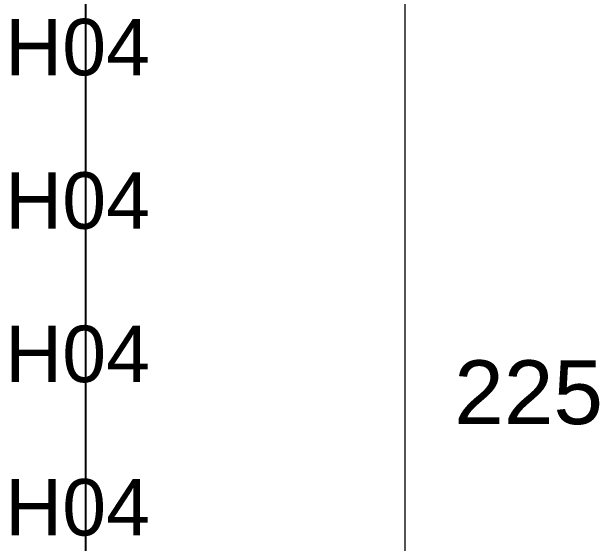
# Paper-space layout '01_三视图' of a CAD drawing. Header units: millimetres. Extents: x 8 to 451, y 8 to 289.
# Drawn here: x 169.23 to 193.16, y 185.15 to 206.8 of the extents above; entities that cross this region are included whole.
import ezdxf

# ---------------------------------------------------------------- set-up
doc = ezdxf.new("R2010")
doc.units = ezdxf.units.MM
doc.linetypes.add('WP_HIDDEN', pattern=[2.3, 1.5, -0.8])
for name, color, linetype, lineweight in [('ANNOTATIONS', 7, 'CONTINUOUS', 18), ('HIDDEN', 7, 'WP_HIDDEN', 13), ('VISIBLE', 7, 'CONTINUOUS', 25)]:
    doc.layers.add(name, color=color, linetype=linetype, lineweight=lineweight)
doc.styles.add('CJK', font='Arial Unicode.ttf')

psp = doc.layouts.new('01_三视图')

# ---------------------------------------------------------------- linework, layer by layer
at = {"layer": 'ANNOTATIONS'}
psp.add_line((185.25, 133.75), (185.25, 246.25), dxfattribs=at)
at = {"layer": 'HIDDEN'}
psp.add_lwpolyline([(172.25, 138.75), (172.25, 246.25)], dxfattribs=at)
at = {"layer": 'VISIBLE'}
psp.add_lwpolyline([(172.25, 140.25), (172.25, 246.25)], dxfattribs=at)

# ---------------------------------------------------------------- texts
at = {"layer": 'ANNOTATIONS', "style": 'CJK'}
for s, height, p in [('H04', 2.3, (168.963, 204.213)), ('H04', 2.3, (168.963, 197.963)), ('H04', 2.3, (168.963, 191.713)), ('225', 2.6, (187.25, 190)), ('H04', 2.3, (168.963, 185.463))]:
    psp.add_text(s, height=height, dxfattribs=at).set_placement(p)

doc.saveas('drawing.dxf')
